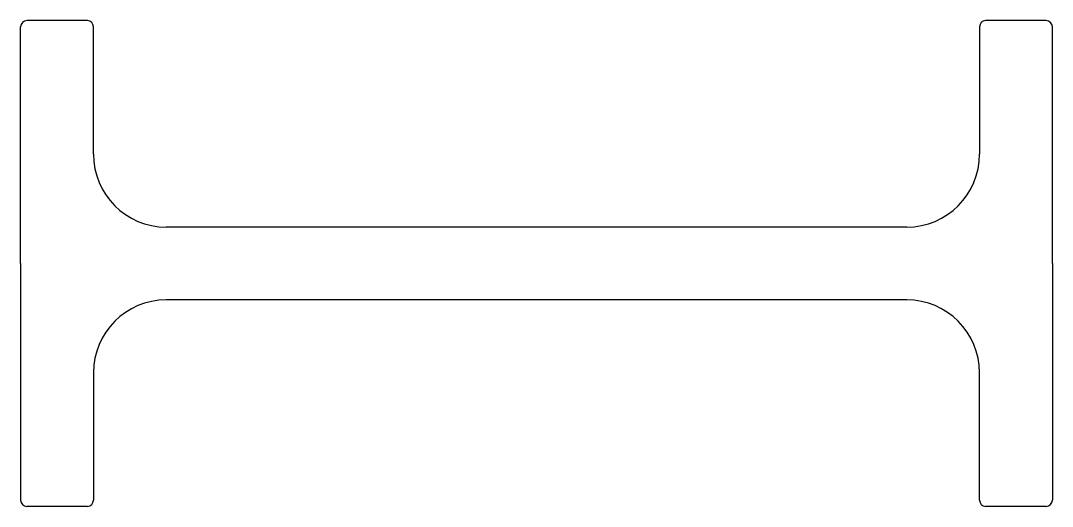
# Model space of a CAD drawing. Extents: x 870.4 to 955.4, y 563.2 to 603.2.
import ezdxf

# ---------------------------------------------------------------- set-up
doc = ezdxf.new("R2010")
doc.units = 0
doc.layers.get('0').update_dxf_attribs({"linetype": 'CONTINUOUS'})

msp = doc.modelspace()

# ---------------------------------------------------------------- linework, layer by layer
for p, q in [((870.416, 583.245), (870.416, 602.745)), ((875.916, 603.245), (870.916, 603.245)), ((876.416, 592.245), (876.416, 602.745)), ((949.416, 602.745), (949.416, 592.245)), ((954.916, 603.245), (949.916, 603.245)), ((955.416, 583.245), (955.416, 602.745)), ((943.416, 586.245), (882.416, 586.245)), ((870.416, 583.245), (870.416, 563.745)), ((955.416, 583.245), (955.416, 563.745)), ((943.416, 580.245), (882.416, 580.245)), ((876.416, 574.245), (876.416, 563.745)), ((949.416, 563.745), (949.416, 574.245)), ((875.916, 563.245), (870.916, 563.245)), ((954.916, 563.245), (949.916, 563.245))]:
    msp.add_line(p, q)
for centre, radius, start, end in [((870.916, 602.745), 0.5, 90, 180), ((875.916, 602.745), 0.5, 0, 90), ((949.916, 602.745), 0.5, 90, 180), ((954.916, 602.745), 0.5, 0, 90), ((882.416, 592.245), 6, 180, 270), ((943.416, 592.245), 6, 270, 0), ((882.416, 574.245), 6, 90, 180), ((943.416, 574.245), 6, 0, 90), ((870.916, 563.745), 0.5, 180, 270), ((875.916, 563.745), 0.5, 270, 0), ((949.916, 563.745), 0.5, 180, 270), ((954.916, 563.745), 0.5, 270, 0)]:
    msp.add_arc(centre, radius, start, end)

doc.saveas('drawing.dxf')
